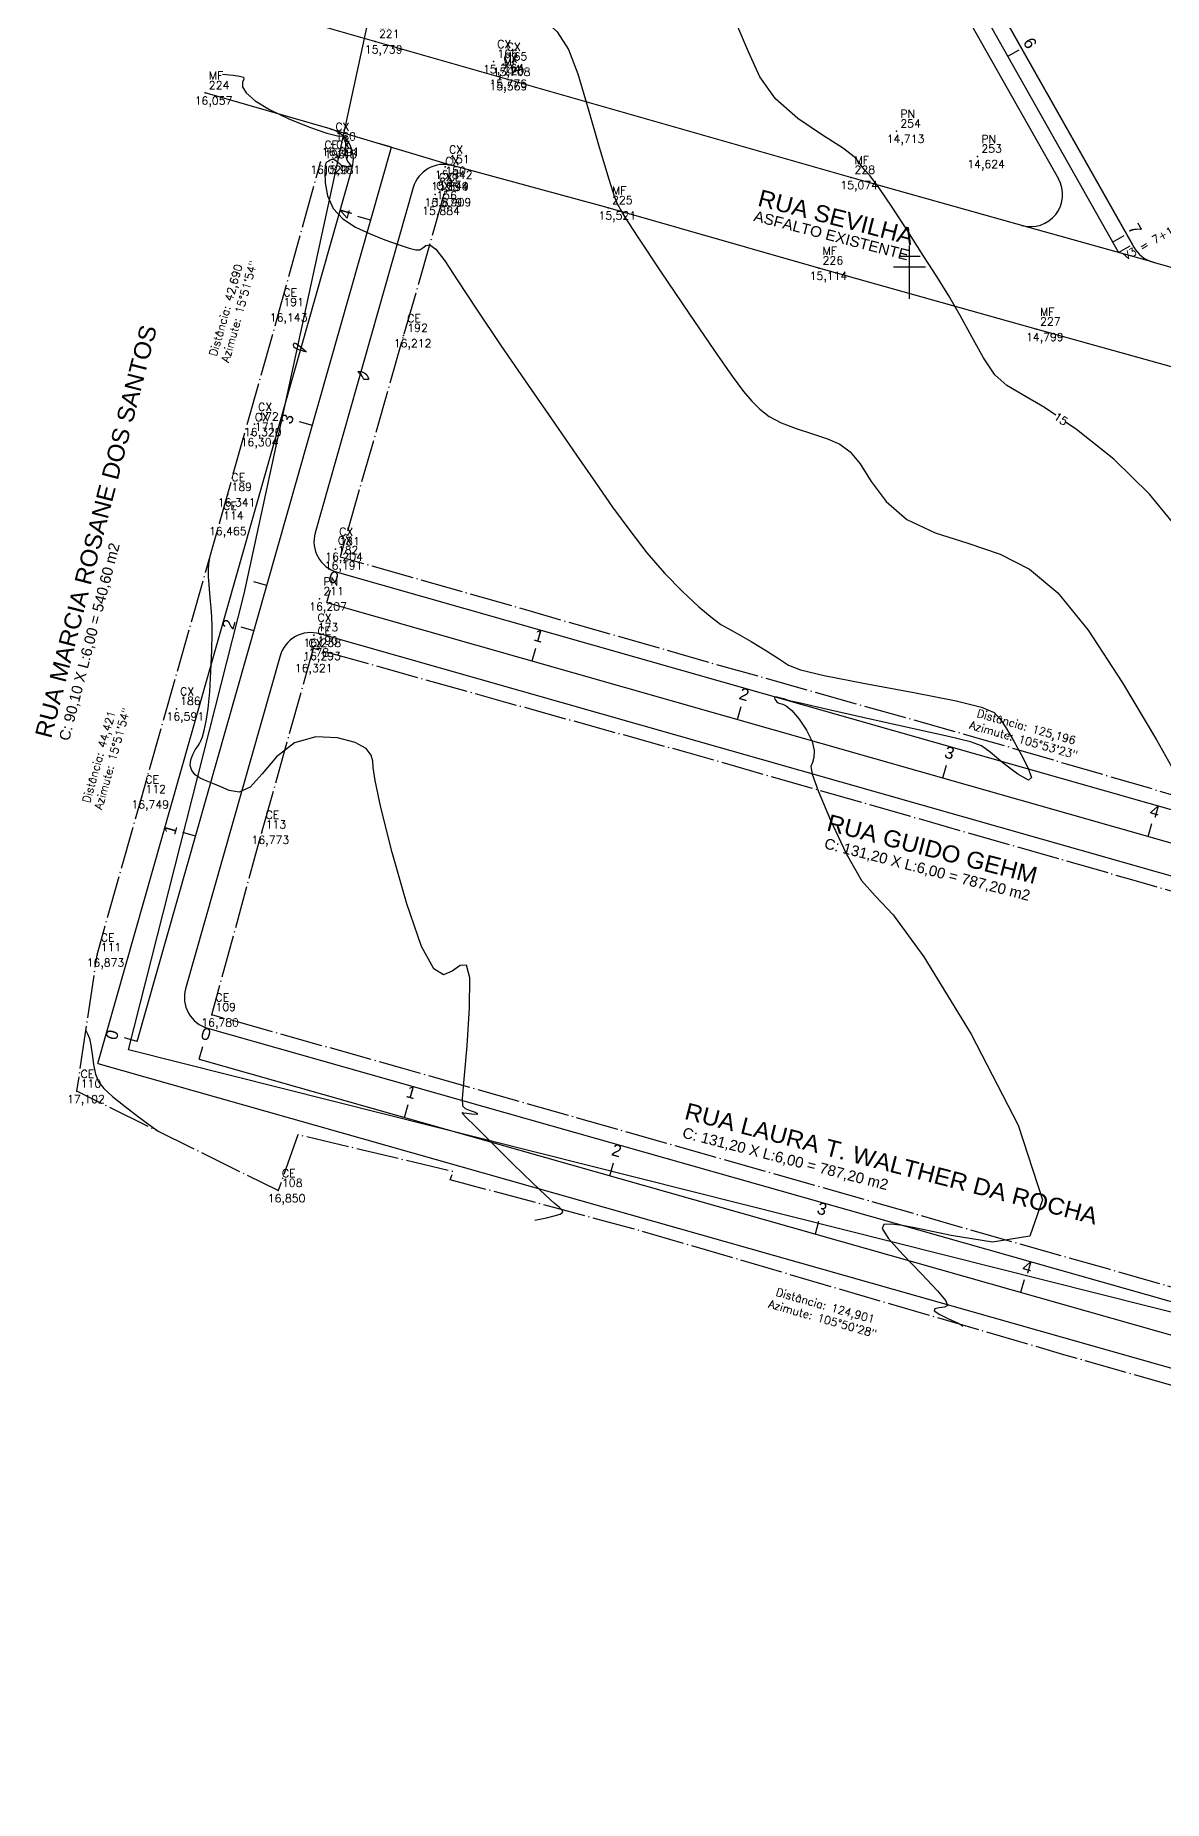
# Model space of a CAD drawing. Header units: inches. Extents: x -156 to 726, y -78 to 271.
# Drawn here: x -155.9 to -50.2, y -76.7 to 88.7 of the extents above; entities that cross this region are included whole.
import ezdxf

# ---------------------------------------------------------------- set-up
doc = ezdxf.new("R2010")
doc.units = ezdxf.units.IN
doc.header["$MEASUREMENT"] = 0
doc.linetypes.add('CERCA', pattern=[4.7, 4, -0.35, 0, -0.35])
doc.linetypes.add('CONTINUO', pattern=[0])
for name, color, linetype in [('_CE', 7, 'CONTINUO'), ('_CX', 7, 'CONTINUO'), ('_MF', 7, 'CONTINUO'), ('_PN', 7, 'CONTINUO'), ('_PO', 7, 'CONTINUO'), ('CE', 7, 'CONTINUO'), ('CERCAS', 7, 'CERCA'), ('MEIO-FIO', 1, 'CONTINUO'), ('TG', 7, 'CONTINUO')]:
    doc.layers.add(name, color=color, linetype=linetype)
doc.styles.add('LETRA-GROSSA', font='swisscl.ttf', dxfattribs={"width": 1.4})
doc.styles.add('SIMPLEX', font='simplex', dxfattribs={"height": 0.2})
doc.styles.add('tGArial1', font='ARIAL.TTF', dxfattribs={"height": 0.004})

# ---------------------------------------------------------------- blocks, each defined once
blk = doc.blocks.new('SIMB_PONTO')
at = {"color": 0}
blk.add_point((0, 0), dxfattribs=at)
for tag in ['desc:', 'cota:', 'pto:']:
    blk.add_attdef(tag, (0, 0), '', height=1)
blk = doc.blocks.new('SIMB_POSTE')
at = {"color": 0, "linetype": 'Continuous', "flags": 128}
for points in [[(0, 0), (0, 2.5)], [(-0.5, 2), (0.5, 2)], [(-0.75, 1.5), (0.75, 1.5)]]:
    blk.add_lwpolyline(points, dxfattribs=at)
for tag in ['desc:', 'cota:', 'pto:']:
    blk.add_attdef(tag, (0, 0), '', height=1)
blk = doc.blocks.new('685193B752BF48F113D140')
at = {"layer": 'CE', "color": 1, "linetype": 'CONTINUO', "flags": 128}
blk.add_lwpolyline([(-128.56, 35.57), (-8.15, 1.29)], dxfattribs=at)
blk = doc.blocks.new('98FD2847704F0713D140')
at = {"layer": 'CE', "color": 1, "linetype": 'CONTINUO', "flags": 128}
blk.add_lwpolyline([(-128.56, 35.57), (-8.15, 1.29)], dxfattribs=at)
blk = doc.blocks.new('E2215891207C4D2D13D140')
at = {"layer": 'CE', "color": 1, "linetype": 'CONTINUO', "flags": 128}
blk.add_lwpolyline([(-140.52, -7.21), (-20.36, -41.3)], dxfattribs=at)
blk = doc.blocks.new('F1C5919811C54C8613D140')
at = {"layer": 'CE', "color": 1, "linetype": 'CONTINUO', "flags": 128}
blk.add_lwpolyline([(-140.52, -7.21), (-20.36, -41.3)], dxfattribs=at)
blk = doc.blocks.new('238AE53C40334AB013D140')
at = {"layer": 'CE', "color": 1, "linetype": 'CONTINUO', "flags": 128}
for points in [[(-134.18, 37.17), (-122.51, 78.23)], [(-146.33, -5.56), (-134.18, 37.17)]]:
    blk.add_lwpolyline(points, dxfattribs=at)
blk = doc.blocks.new('1878334552E14D1613D140')
at = {"layer": 'CE', "color": 1, "linetype": 'CONTINUO', "flags": 128}
for points in [[(-134.18, 37.17), (-122.51, 78.23)], [(-146.33, -5.56), (-134.18, 37.17)]]:
    blk.add_lwpolyline(points, dxfattribs=at)
blk = doc.blocks.new('7F19239A615646DF13D0AC')
at = {"layer": 'CERCAS', "color": 7, "style": 'SIMPLEX'}
for s, p in [('Distância: 125,196', (1.84, 1.04)), ('Azimute: 105%%d53\'23"', (1.13, -0.06))]:
    blk.add_text(s, height=0.75, rotation=344.1102, dxfattribs=at).set_placement(p)
blk = doc.blocks.new('EFB49FA09F5F4ED913D0AC')
at = {"layer": 'CERCAS', "color": 7, "style": 'SIMPLEX'}
for s, p in [('Distância: 124,901', (1.84, 1.04)), ('Azimute: 105%%d50\'28"', (1.13, -0.06))]:
    blk.add_text(s, height=0.75, rotation=344.1588, dxfattribs=at).set_placement(p)
blk = doc.blocks.new('F1F60894E79046DA13D0AC')
at = {"layer": 'CERCAS', "color": 7, "style": 'SIMPLEX'}
for s, p in [('Distância: 44,421', (-1.06, 1.77)), ('Azimute: 15%%d51\'54"', (0.07, 1.15))]:
    blk.add_text(s, height=0.75, rotation=74.1349, dxfattribs=at).set_placement(p)
blk = doc.blocks.new('EEC17740BD96455C13D0AC')
at = {"layer": 'CERCAS', "color": 7, "style": 'SIMPLEX'}
for s, p in [('Distância: 42,690', (-1.07, 1.72)), ('Azimute: 15%%d51\'54"', (0.07, 1.15))]:
    blk.add_text(s, height=0.75, rotation=74.1349, dxfattribs=at).set_placement(p)

msp = doc.modelspace()

# ---------------------------------------------------------------- linework, layer by layer
at = {"layer": 'CE', "color": 4, "linetype": 'CONTINUO'}
msp.add_line((-101.25, 154.43), (-53.1, 69.11), dxfattribs=at)
msp.add_line((-101.25, 154.43), (-53.1, 69.11), dxfattribs=at)
at = {"layer": 'CE', "color": 3, "linetype": 'CONTINUO'}
for p, q in [((-54.95, 69.35), (-53.86, 69.97)), ((-54.4, 68.37), (-53.31, 68.99))]:
    msp.add_line(p, q, dxfattribs=at)
at = {"layer": 'CE', "color": 1, "linetype": 'CONTINUO', "flags": 128}
msp.add_lwpolyline([(-102.56, 153.69), (-54.4, 68.37)], dxfattribs=at)
msp.add_lwpolyline([(-102.56, 153.69), (-54.4, 68.37)], dxfattribs=at)
at = {"layer": 'CE', "color": 3, "linetype": 'CONTINUO', "flags": 128}
for points in [[(-64.78, 86.77), (-63.7, 87.38)], [(-122.51, 78.23), (-123.72, 78.58)], [(-124.46, 71.39), (-125.66, 71.74)], [(-129.92, 52.16), (-131.13, 52.5)], [(-134.18, 37.17), (-135.39, 37.51)], [(-128.56, 35.57), (-128.22, 36.77)], [(-135.39, 32.92), (-136.59, 33.26)], [(-109.32, 30.1), (-108.98, 31.3)], [(-90.09, 24.62), (-89.75, 25.82)], [(-70.85, 19.14), (-70.51, 20.35)], [(-140.86, 13.68), (-142.06, 14.02)], [(-51.62, 13.67), (-51.27, 14.87)], [(-146.33, -5.56), (-147.53, -5.22)], [(-140.52, -7.21), (-140.18, -6.01)], [(-121.28, -12.67), (-120.94, -11.47)], [(-102.04, -18.13), (-101.7, -16.93)], [(-82.8, -23.59), (-82.46, -22.39)], [(-63.56, -29.05), (-63.22, -27.84)]]:
    msp.add_lwpolyline(points, dxfattribs=at)
at = {"layer": 'CE', "color": 4, "linetype": 'CONTINUO', "flags": 128}
for points in [[(-132.94, 30.58), (-141.8, -0.61, 0.414336), (-139.73, -4.31), (-19.53, -38.42, 0.415121), (-15.82, -36.35), (-7.1, -5.23, 0.413058), (-9.16, -1.54), (-129.23, 32.64)], [(-150.03, -7.63), (-21.13, -44.2, -0.413307), (-19.06, -47.9), (-26.25, -73.54)]]:
    msp.add_lwpolyline(points, format="xyb", dxfattribs=at)
at = {"layer": 'CERCAS', "color": 4, "linetype": 'CONTINUO'}
for p, q in [((-101.25, 154.43), (-52.96, 68.88)), ((-103.86, 152.94), (-60.02, 75.27)), ((-79.48, 75.41), (-137.61, 92.01)), ((-128.25, 79.97), (-116.8, 76.53)), ((-63.44, 70.91), (-79.48, 75.41)), ((-51.16, 67.47), (-63.44, 70.91)), ((-54.36, 68.36), (-54.4, 68.37))]:
    msp.add_line(p, q, dxfattribs=at)
at = {"layer": 'CERCAS', "color": 4, "linetype": 'CONTINUO', "flags": 128}
for points in [[(-51.16, 67.47), (-15.78, 57.54, 0.676523), (-12.39, 61.96), (-89.89, 192.77, 0.660674), (-91.71, 192.53), (-101.8, 156.26)], [(-137.07, 37.99), (-126.19, 76.27, 0.413607), (-128.25, 79.97), (-139.97, 83.33)], [(-102.2, 72.56), (-116.8, 76.53, 0.410869), (-120.47, 74.45), (-129.66, 42.12, 0.414087), (-127.59, 38.42), (-7.57, 4.25, 0.41537), (-3.86, 6.32), (3.64, 33.07, 0.204843), (3.34, 35.41), (-1.18, 43.04, 0.191552), (-2.94, 44.39), (-43.37, 55.97), (-62.1, 61.18), (-82.47, 66.91), (-102.2, 72.56)]]:
    msp.add_lwpolyline(points, format="xyb", dxfattribs=at)
at = {"layer": 'CERCAS', "color": 5, "linetype": 'CERCA', "flags": 128}
for points in [[(-10.04, -48.69), (-18.61, -76.69), (-28.3, -71.92), (-21.41, -45.58), (-34.39, -42.08), (-59.51, -34.9), (-100.33, -22.97), (-117.01, -18.51), (-116.7, -17.76), (-131.27, -14.29), (-133.12, -19.52), (-151.98, -10.22), (-150.09, 2.56), (-145.91, 17.38), (-138.63, 43), (-132.99, 63.01), (-129.15, 76.85)], [(-117.6, 73.81), (-121.38, 60.59), (-127.32, 39.85), (-109.95, 34.91), (-92.69, 29.96), (-67.23, 22.79), (-34.19, 13.15), (-18.74, 8.78), (-7.06, 5.54), (-4.48, 14.41), (1.54, 36.22)]]:
    msp.add_lwpolyline(points, dxfattribs=at)
at = {"layer": 'CERCAS', "color": 4, "linetype": 'CONTINUO', "flags": 128}
msp.add_lwpolyline([(-150.03, -7.63), (-137.07, 37.99)], dxfattribs=at)
at = {"layer": 'CERCAS', "color": 5, "linetype": 'CERCA', "flags": 128}
msp.add_lwpolyline([(-134.65, 14.06), (-129.8, 31.29), (-111.61, 26.19), (-94.97, 21.58), (-53.19, 9.63), (-18.45, -0.27), (-9.24, -2.95), (-11.94, -12.09), (-19.31, -37.03), (-31.4, -33.71), (-55.19, -26.93), (-121.55, -8.04), (-139.35, -3.05)], close=True, dxfattribs=at)
at = {"layer": 'CERCAS', "color": 4, "linetype": 'CONTINUO'}
for centre, start, end in [((-62.63, 73.8), 254.3253, 29.4421), ((-50.35, 70.35), 209.4421, 254.3253), ((-130.05, 29.76), 74.1102, 164.1349)]:
    msp.add_arc(centre, 3, start, end, dxfattribs=at)
at = {"layer": 'MEIO-FIO', "color": 2, "linetype": 'CONTINUO', "flags": 128}
for points in [[(-60.26, 53.12), (-61.32, 53.85), (-63.43, 55.08), (-64.87, 55.92), (-65.97, 56.92), (-67.06, 58.49), (-68.15, 60.46), (-69.23, 62.48), (-70.3, 64.33), (-71.42, 66.12), (-72.69, 68.09), (-74.14, 70.37), (-75.6, 72.63), (-76.84, 74.46), (-77.67, 75.55), (-78.17, 76.1), (-78.45, 76.42), (-78.67, 76.78), (-79.15, 77.33), (-80.24, 78.17), (-82.14, 79.38), (-84.43, 80.93), (-86.52, 82.77), (-88, 84.85), (-89.07, 87.17), (-90.14, 89.75), (-91.52, 92.57), (-93.31, 95.47), (-95.57, 98.27), (-98.25, 100.82), (-101.05, 103.13), (-103.58, 105.27), (-105.54, 107.3), (-107.08, 109.25), (-108.41, 111.18), (-109.74, 113.11), (-111.18, 115.02), (-112.79, 116.88), (-114.59, 118.64), (-116.33, 120.16), (-117.68, 121.27), (-118.43, 121.87), (-118.7, 122.09), (-118.74, 122.12)], [(-13.26, 20.55), (-14.44, 21.32), (-17.82, 23.49), (-20.84, 24.81), (-23.15, 24.76), (-24.88, 24.21), (-26.3, 24.38), (-27.62, 26.1), (-28.98, 28.61), (-30.51, 30.77), (-32.3, 31.76), (-34.33, 31.96), (-36.58, 32.06), (-38.98, 32.65), (-41.44, 33.93), (-43.85, 36), (-46.18, 38.86), (-48.63, 42.23), (-51.48, 45.72), (-54.85, 49), (-58.32, 51.78), (-59.38, 52.51)]]:
    msp.add_lwpolyline(points, dxfattribs=at)
at = {"layer": 'MEIO-FIO', "color": 54, "linetype": 'CONTINUO', "flags": 128}
for points in [[(-124.12, 100.39), (-123.43, 100.33), (-122.88, 100.23), (-122.2, 100.01), (-121.44, 99.67), (-120.71, 99.26), (-120.1, 98.88), (-119.63, 98.55), (-118.88, 98.01), (-117.32, 96.91), (-114.68, 95.06), (-111.55, 92.83), (-108.78, 90.72), (-106.99, 89.05), (-105.91, 87.4), (-105.06, 85.12), (-104.07, 81.85), (-103.04, 78.25), (-102.16, 75.26), (-101.61, 73.55), (-101.33, 72.86), (-101.2, 72.67), (-101.09, 72.45), (-100.64, 71.68), (-99.44, 69.81), (-97.28, 66.56), (-94.66, 62.68), (-92.25, 59.17), (-90.6, 56.79), (-89.54, 55.36), (-88.76, 54.45), (-88.01, 53.69), (-87.12, 53.02), (-86, 52.42), (-84.6, 51.88), (-83.08, 51.39), (-81.66, 50.93), (-80.51, 50.42), (-79.54, 49.71), (-78.61, 48.57), (-77.56, 46.92), (-76.18, 45.05), (-74.22, 43.35), (-71.56, 42.11), (-68.51, 41.13), (-65.47, 40.11), (-62.73, 38.7), (-60.09, 36.48), (-57.24, 32.99), (-54.01, 28.06), (-50.84, 22.7), (-48.3, 18.2), (-46.81, 15.5), (-46.14, 14.22), (-45.89, 13.6), (-45.7, 13.06), (-45.37, 12.62), (-44.73, 12.45), (-43.66, 12.68), (-42.18, 13.2), (-40.36, 13.88), (-38.3, 14.54), (-36.28, 14.99), (-34.61, 15.02), (-33.53, 14.49), (-33.02, 13.59), (-32.97, 12.61), (-33.32, 11.78), (-34.23, 11.2), (-35.93, 10.92), (-38.46, 10.96), (-41.26, 11.2), (-43.59, 11.45), (-44.91, 11.56), (-45.45, 11.5), (-45.65, 11.26), (-45.86, 10.85), (-46.08, 10.37), (-46.26, 9.92), (-46.32, 9.52), (-46.05, 8.85), (-45.22, 7.48), (-43.7, 5.11), (-41.8, 1.92), (-39.91, -1.81), (-38.35, -5.79), (-37.11, -9.69), (-36.12, -13.18), (-35.27, -16.05), (-34.49, -18.52), (-33.69, -20.88), (-32.84, -23.36), (-31.97, -25.66), (-31.17, -27.4), (-30.5, -28.32), (-29.98, -28.71), (-29.6, -29), (-29.37, -29.54), (-29.26, -30.24), (-29.25, -30.94), (-29.3, -31.51), (-29.41, -31.97), (-29.55, -32.38), (-29.7, -32.78), (-29.81, -33.17), (-29.84, -33.49), (-29.76, -33.72), (-29.61, -33.89), (-29.47, -34.01), (-29.38, -34.11), (-29.36, -34.19), (-29.4, -34.25), (-29.53, -34.3), (-29.82, -34.44), (-30.4, -34.75), (-31.29, -35.3), (-32.25, -35.84), (-32.96, -36.09), (-33.21, -35.86), (-33.18, -35.36), (-33.17, -34.86), (-33.38, -34.63), (-33.73, -34.69), (-34.04, -35.02), (-34.2, -35.59), (-34.29, -36.25), (-34.43, -36.85), (-34.76, -37.26), (-35.37, -37.52), (-36.35, -37.72), (-37.7, -37.93), (-39.07, -38.15), (-39.99, -38.41), (-40.14, -38.71), (-39.62, -39.09), (-38.63, -39.61), (-37.4, -40.25), (-36.16, -40.82), (-35.15, -41.05), (-34.57, -40.8), (-34.29, -40.37), (-34.17, -40.17), (-34.06, -40.49), (-33.95, -41.18), (-33.86, -41.94), (-33.8, -42.57), (-33.77, -43.02), (-33.76, -43.34), (-33.7, -43.7), (-33.4, -44.87), (-32.62, -47.76), (-31.23, -52.88), (-29.51, -58.98), (-27.85, -64.37), (-26.52, -67.79), (-25.43, -69.57), (-24.4, -70.42), (-23.26, -70.98), (-22.08, -71.43), (-20.95, -71.86), (-19.97, -72.32), (-19.15, -72.71), (-18.5, -72.9), (-18, -72.75), (-17.54, -72.04), (-16.95, -70.56), (-16.15, -68.24), (-15.29, -65.63), (-14.58, -63.45), (-14.19, -62.24), (-14.05, -61.79), (-14.03, -61.73)], [(-138.35, 85.08), (-137.35, 85), (-136.75, 84.91), (-136.36, 84.79), (-136.33, 84.61), (-136.47, 84.33), (-136.48, 83.91), (-136.12, 83.33), (-135.29, 82.6), (-133.95, 81.77), (-132.13, 80.91), (-130.19, 80.13), (-128.55, 79.57), (-127.56, 79.31), (-127.08, 79.27), (-126.9, 79.32), (-126.81, 79.35), (-126.78, 79.33), (-126.77, 79.25), (-126.78, 79.11), (-126.79, 78.88), (-126.81, 78.53), (-126.82, 78.07), (-126.81, 77.57), (-126.73, 77.13), (-126.58, 76.83), (-126.4, 76.65), (-126.26, 76.54), (-126.23, 76.46), (-126.29, 76.41), (-126.41, 76.39), (-126.58, 76.4), (-126.76, 76.43), (-126.92, 76.46), (-127.04, 76.49), (-127.12, 76.51), (-127.18, 76.54), (-127.24, 76.58), (-127.31, 76.64), (-127.41, 76.72), (-127.54, 76.83), (-127.69, 76.94), (-127.83, 77.03), (-127.93, 77.08), (-128.01, 77.1), (-128.11, 77.08), (-128.24, 77.02), (-128.39, 76.94), (-128.53, 76.86), (-128.65, 76.75), (-128.73, 76.48), (-128.76, 75.9), (-128.71, 74.9), (-128.49, 73.68), (-127.96, 72.49), (-127.06, 71.52), (-125.87, 70.76), (-124.52, 70.13), (-123.13, 69.57), (-121.87, 69.11), (-120.86, 68.78), (-120.22, 68.63), (-119.84, 68.64), (-119.58, 68.8), (-119.3, 69.03), (-118.91, 69.1), (-118.34, 68.7), (-117.51, 67.59), (-116.28, 65.72), (-114.55, 63.05), (-112.26, 59.65), (-109.71, 55.94), (-107.25, 52.39), (-105.18, 49.37), (-103.41, 46.81), (-101.79, 44.51), (-100.19, 42.32), (-98.58, 40.24), (-96.92, 38.32), (-95.25, 36.6), (-93.71, 35.17), (-92.48, 34.14), (-91.66, 33.53), (-90.98, 33.13), (-90.11, 32.66), (-88.82, 31.93), (-87.38, 31.06), (-86.15, 30.27), (-85.3, 29.72), (-84.2, 29.27), (-81.97, 28.74), (-78.12, 27.99), (-73.57, 27.14), (-69.62, 26.37), (-67.22, 25.78), (-66.05, 25.26), (-65.44, 24.62), (-64.85, 23.71), (-64.2, 22.59), (-63.52, 21.34), (-62.89, 20.11), (-62.56, 19.19), (-62.82, 18.92), (-63.83, 19.49), (-65.2, 20.54), (-66.43, 21.56), (-67.23, 22.16), (-68.25, 22.54), (-70.34, 23.03), (-74.01, 23.85), (-78.34, 24.81), (-82.06, 25.65), (-84.2, 26.14), (-85.11, 26.35), (-85.42, 26.44), (-85.66, 26.51), (-85.92, 26.59), (-86.17, 26.65), (-86.37, 26.7), (-86.52, 26.72), (-86.6, 26.7), (-86.62, 26.62), (-86.59, 26.52), (-86.51, 26.4), (-86.41, 26.27), (-86.28, 26.17), (-86.1, 26.11), (-85.86, 26.06), (-85.52, 25.91), (-85.01, 25.47), (-84.33, 24.65), (-83.64, 23.61), (-83.11, 22.57), (-82.9, 21.71), (-82.94, 21.05), (-83.08, 20.59), (-83.21, 20.21), (-83.1, 19.5), (-82.54, 17.92), (-81.39, 15.19), (-79.91, 12.07), (-78.47, 9.53), (-77.2, 8.08), (-75.52, 6.32), (-72.63, 2.37), (-68.19, -4.88), (-63.8, -13.4), (-61.51, -20.4), (-62.71, -23.78), (-66.2, -24.37), (-70.09, -23.73), (-72.9, -23.14), (-74.64, -22.81), (-75.7, -22.67), (-76.38, -22.7), (-76.55, -23.06), (-75.99, -23.97), (-74.61, -25.52), (-72.86, -27.33), (-71.36, -28.91), (-70.56, -29.86), (-70.41, -30.29), (-70.69, -30.44), (-71.19, -30.51), (-71.61, -30.61), (-71.66, -30.8), (-71.14, -31.14), (-70.32, -31.55), (-69.55, -31.89), (-69.13, -32.1), (-69, -32.18), (-68.99, -32.21), (-69.01, -32.22), (-69.01, -32.22), (-69.01, -32.22)], [(-109.08, -22.3), (-107.97, -22.07), (-107.26, -21.9), (-106.69, -21.72), (-106.46, -21.55), (-106.53, -21.35), (-106.81, -21.09), (-107.28, -20.69), (-108.06, -19.99), (-109.31, -18.8), (-111.11, -17.05), (-113.05, -15.12), (-114.65, -13.53), (-115.53, -12.63), (-115.84, -12.29), (-115.87, -12.23), (-115.84, -12.22), (-115.73, -12.23), (-115.46, -12.26), (-115.02, -12.32), (-114.59, -12.37), (-114.41, -12.34), (-114.63, -12.22), (-115.1, -12.04), (-115.56, -11.85), (-115.81, -11.62), (-115.85, -10.89), (-115.7, -9.09), (-115.43, -5.97), (-115.19, -2.41), (-115.16, 0.41), (-115.48, 1.61), (-116.08, 1.58), (-116.82, 1.04), (-117.63, 0.7), (-118.55, 1.24), (-119.69, 3.34), (-121.07, 7.34), (-122.45, 12.16), (-123.51, 16.37), (-124.05, 18.9), (-124.21, 20.11), (-124.25, 20.71), (-124.4, 21.28), (-124.88, 21.89), (-125.9, 22.47), (-127.57, 22.91), (-129.6, 22.99), (-131.6, 22.44), (-133.27, 21.13), (-134.62, 19.54), (-135.76, 18.29), (-136.78, 17.82), (-137.7, 17.95), (-138.51, 18.32), (-139.24, 18.62), (-139.87, 18.87), (-140.42, 19.12), (-140.89, 19.44), (-141.22, 19.83), (-141.37, 20.3), (-141.31, 20.83), (-141.12, 21.35), (-140.89, 21.78), (-140.72, 22.04), (-140.59, 22.21), (-140.48, 22.37), (-140.36, 22.61), (-140.22, 23), (-140.06, 23.59), (-139.88, 24.45), (-139.69, 25.64), (-139.54, 27.22), (-139.42, 29.14), (-139.35, 31.1), (-139.32, 32.68), (-139.32, 33.59), (-139.33, 34.03), (-139.35, 34.29), (-139.37, 34.62), (-139.4, 35.09), (-139.45, 35.7), (-139.52, 36.43), (-139.6, 37.23), (-139.65, 38), (-139.65, 38.67), (-139.61, 39.19), (-139.57, 39.56), (-139.54, 39.75), (-139.53, 39.82), (-139.53, 39.83)], [(-151.14, -4.53), (-150.95, -4.9), (-150.81, -5.28), (-150.68, -5.89), (-150.56, -6.74), (-150.43, -7.7), (-150.25, -8.6), (-149.96, -9.32), (-149.45, -9.97), (-148.64, -10.71), (-147.47, -11.64), (-146.2, -12.61), (-145.16, -13.38), (-144.58, -13.81), (-144.37, -13.97), (-144.34, -13.99)]]:
    msp.add_lwpolyline(points, dxfattribs=at)
for points in [[(-130.51, 59.08), (-130.91, 59.42), (-131.18, 59.64), (-131.43, 59.81), (-131.58, 59.88), (-131.67, 59.86), (-131.7, 59.79), (-131.72, 59.69), (-131.68, 59.57), (-131.54, 59.45), (-131.28, 59.33), (-130.97, 59.22), (-130.71, 59.14), (-130.57, 59.1), (-130.51, 59.08)], [(-124.75, 56.49), (-124.88, 56.48), (-124.97, 56.47), (-125.05, 56.48), (-125.1, 56.49), (-125.12, 56.53), (-125.15, 56.59), (-125.19, 56.67), (-125.25, 56.78), (-125.35, 56.9), (-125.49, 57.03), (-125.61, 57.14), (-125.62, 57.22), (-125.47, 57.24), (-125.24, 57.19), (-125, 57.08), (-124.82, 56.91), (-124.72, 56.71), (-124.67, 56.56), (-124.67, 56.48), (-124.7, 56.46), (-124.73, 56.47), (-124.75, 56.48), (-124.75, 56.49)]]:
    msp.add_lwpolyline(points, close=True, dxfattribs=at)
at = {"layer": 'TG', "color": 7, "linetype": 'CONTINUO', "flags": 128}
msp.add_lwpolyline([(0, 0), (-18.07, -38.83), (-147.16, -6.35), (-136.32, 36.38), (-121.95, 102.73)], dxfattribs=at)

# ---------------------------------------------------------------- block references
at = {"layer": '_CE', "color": 3}
ref = msp.add_blockref('SIMB_PONTO', (-129.15, 76.85), dxfattribs=at)
ref.add_attrib('PONTO', '193', (-128.8, 77.2, 16.02), dxfattribs={"layer": '0', "color": 1, "height": 0.75, "style": 'SIMPLEX'})
ref.add_attrib('DESC', 'CE', (-128.8, 78.1, 16.02), dxfattribs={"layer": '0', "color": 4, "height": 0.75, "style": 'SIMPLEX'})
ref.add_attrib('COTA', '16,020', (-130.12, 75.75, 16.02), dxfattribs={"layer": '0', "color": 2, "height": 0.75, "style": 'SIMPLEX'})
ref = msp.add_blockref('SIMB_PONTO', (-117.6, 73.81), dxfattribs=at)
ref.add_attrib('PONTO', '194', (-117.25, 74.16, 15.91), dxfattribs={"layer": '0', "color": 1, "height": 0.75, "style": 'SIMPLEX'})
ref.add_attrib('DESC', 'CE', (-117.25, 75.06, 15.91), dxfattribs={"layer": '0', "color": 4, "height": 0.75, "style": 'SIMPLEX'})
ref.add_attrib('COTA', '15,909', (-118.57, 72.71, 15.91), dxfattribs={"layer": '0', "color": 2, "height": 0.75, "style": 'SIMPLEX'})
ref = msp.add_blockref('SIMB_PONTO', (-132.99, 63.01), dxfattribs=at)
ref.add_attrib('PONTO', '191', (-132.64, 63.36, 16.14), dxfattribs={"layer": '0', "color": 1, "height": 0.75, "style": 'SIMPLEX'})
ref.add_attrib('DESC', 'CE', (-132.64, 64.26, 16.14), dxfattribs={"layer": '0', "color": 4, "height": 0.75, "style": 'SIMPLEX'})
ref.add_attrib('COTA', '16,143', (-133.91, 61.91, 16.14), dxfattribs={"layer": '0', "color": 2, "height": 0.75, "style": 'SIMPLEX'})
ref = msp.add_blockref('SIMB_PONTO', (-121.38, 60.59), dxfattribs=at)
ref.add_attrib('PONTO', '192', (-121.03, 60.94, 16.21), dxfattribs={"layer": '0', "color": 1, "height": 0.75, "style": 'SIMPLEX'})
ref.add_attrib('DESC', 'CE', (-121.03, 61.84, 16.21), dxfattribs={"layer": '0', "color": 4, "height": 0.75, "style": 'SIMPLEX'})
ref.add_attrib('COTA', '16,212', (-122.3, 59.49, 16.21), dxfattribs={"layer": '0', "color": 2, "height": 0.75, "style": 'SIMPLEX'})
ref = msp.add_blockref('SIMB_PONTO', (-137.85, 45.69), dxfattribs=at)
ref.add_attrib('PONTO', '189', (-137.5, 46.04, 16.34), dxfattribs={"layer": '0', "color": 1, "height": 0.75, "style": 'SIMPLEX'})
ref.add_attrib('DESC', 'CE', (-137.5, 46.94, 16.34), dxfattribs={"layer": '0', "color": 4, "height": 0.75, "style": 'SIMPLEX'})
ref.add_attrib('COTA', '16,341', (-138.78, 44.59, 16.34), dxfattribs={"layer": '0', "color": 2, "height": 0.75, "style": 'SIMPLEX'})
ref = msp.add_blockref('SIMB_PONTO', (-138.63, 43), dxfattribs=at)
ref.add_attrib('PONTO', '114', (-138.28, 43.35, 16.46), dxfattribs={"layer": '0', "color": 1, "height": 0.75, "style": 'SIMPLEX'})
ref.add_attrib('DESC', 'CE', (-138.28, 44.25, 16.46), dxfattribs={"layer": '0', "color": 4, "height": 0.75, "style": 'SIMPLEX'})
ref.add_attrib('COTA', '16,465', (-139.61, 41.9, 16.46), dxfattribs={"layer": '0', "color": 2, "height": 0.75, "style": 'SIMPLEX'})
ref = msp.add_blockref('SIMB_PONTO', (-129.8, 31.29), dxfattribs=at)
ref.add_attrib('PONTO', '190', (-129.45, 31.64, 16.29), dxfattribs={"layer": '0', "color": 1, "height": 0.75, "style": 'SIMPLEX'})
ref.add_attrib('DESC', 'CE', (-129.45, 32.54, 16.29), dxfattribs={"layer": '0', "color": 4, "height": 0.75, "style": 'SIMPLEX'})
ref.add_attrib('COTA', '16,293', (-130.78, 30.19, 16.29), dxfattribs={"layer": '0', "color": 2, "height": 0.75, "style": 'SIMPLEX'})
ref = msp.add_blockref('SIMB_PONTO', (-145.91, 17.38), dxfattribs=at)
ref.add_attrib('PONTO', '112', (-145.56, 17.73, 16.75), dxfattribs={"layer": '0', "color": 1, "height": 0.75, "style": 'SIMPLEX'})
ref.add_attrib('DESC', 'CE', (-145.56, 18.63, 16.75), dxfattribs={"layer": '0', "color": 4, "height": 0.75, "style": 'SIMPLEX'})
ref.add_attrib('COTA', '16,749', (-146.88, 16.28, 16.75), dxfattribs={"layer": '0', "color": 2, "height": 0.75, "style": 'SIMPLEX'})
ref = msp.add_blockref('SIMB_PONTO', (-134.65, 14.06), dxfattribs=at)
ref.add_attrib('PONTO', '113', (-134.3, 14.41, 16.77), dxfattribs={"layer": '0', "color": 1, "height": 0.75, "style": 'SIMPLEX'})
ref.add_attrib('DESC', 'CE', (-134.3, 15.31, 16.77), dxfattribs={"layer": '0', "color": 4, "height": 0.75, "style": 'SIMPLEX'})
ref.add_attrib('COTA', '16,773', (-135.62, 12.96, 16.77), dxfattribs={"layer": '0', "color": 2, "height": 0.75, "style": 'SIMPLEX'})
ref = msp.add_blockref('SIMB_PONTO', (-150.09, 2.56), dxfattribs=at)
ref.add_attrib('PONTO', '111', (-149.74, 2.91, 16.87), dxfattribs={"layer": '0', "color": 1, "height": 0.75, "style": 'SIMPLEX'})
ref.add_attrib('DESC', 'CE', (-149.74, 3.81, 16.87), dxfattribs={"layer": '0', "color": 4, "height": 0.75, "style": 'SIMPLEX'})
ref.add_attrib('COTA', '16,873', (-151.07, 1.46, 16.87), dxfattribs={"layer": '0', "color": 2, "height": 0.75, "style": 'SIMPLEX'})
ref = msp.add_blockref('SIMB_PONTO', (-139.35, -3.05), dxfattribs=at)
ref.add_attrib('PONTO', '109', (-139, -2.7, 16.78), dxfattribs={"layer": '0', "color": 1, "height": 0.75, "style": 'SIMPLEX'})
ref.add_attrib('DESC', 'CE', (-139, -1.8, 16.78), dxfattribs={"layer": '0', "color": 4, "height": 0.75, "style": 'SIMPLEX'})
ref.add_attrib('COTA', '16,780', (-140.33, -4.15, 16.78), dxfattribs={"layer": '0', "color": 2, "height": 0.75, "style": 'SIMPLEX'})
ref = msp.add_blockref('SIMB_PONTO', (-151.98, -10.22), dxfattribs=at)
ref.add_attrib('PONTO', '110', (-151.63, -9.87, 17.1), dxfattribs={"layer": '0', "color": 1, "height": 0.75, "style": 'SIMPLEX'})
ref.add_attrib('DESC', 'CE', (-151.63, -8.97, 17.1), dxfattribs={"layer": '0', "color": 4, "height": 0.75, "style": 'SIMPLEX'})
ref.add_attrib('COTA', '17,102', (-152.9, -11.32, 17.1), dxfattribs={"layer": '0', "color": 2, "height": 0.75, "style": 'SIMPLEX'})
ref = msp.add_blockref('SIMB_PONTO', (-133.12, -19.52), dxfattribs=at)
ref.add_attrib('PONTO', '108', (-132.77, -19.17, 16.85), dxfattribs={"layer": '0', "color": 1, "height": 0.75, "style": 'SIMPLEX'})
ref.add_attrib('DESC', 'CE', (-132.77, -18.27, 16.85), dxfattribs={"layer": '0', "color": 4, "height": 0.75, "style": 'SIMPLEX'})
ref.add_attrib('COTA', '16,850', (-134.1, -20.62, 16.85), dxfattribs={"layer": '0', "color": 2, "height": 0.75, "style": 'SIMPLEX'})
at = {"layer": '_CX', "color": 3}
ref = msp.add_blockref('SIMB_PONTO', (-112.95, 86.28), dxfattribs=at)
ref.add_attrib('PONTO', '166', (-112.6, 86.63, 15.73), dxfattribs={"layer": '0', "color": 1, "height": 0.75, "style": 'SIMPLEX'})
ref.add_attrib('DESC', 'CX', (-112.6, 87.53, 15.73), dxfattribs={"layer": '0', "color": 4, "height": 0.75, "style": 'SIMPLEX'})
ref.add_attrib('COTA', '15,734', (-113.93, 85.18, 15.73), dxfattribs={"layer": '0', "color": 2, "height": 0.75, "style": 'SIMPLEX'})
ref = msp.add_blockref('SIMB_PONTO', (-112.06, 86.03), dxfattribs=at)
ref.add_attrib('PONTO', '165', (-111.71, 86.38, 15.71), dxfattribs={"layer": '0', "color": 1, "height": 0.75, "style": 'SIMPLEX'})
ref.add_attrib('DESC', 'CX', (-111.71, 87.28, 15.71), dxfattribs={"layer": '0', "color": 4, "height": 0.75, "style": 'SIMPLEX'})
ref.add_attrib('COTA', '15,708', (-113.03, 84.93, 15.71), dxfattribs={"layer": '0', "color": 2, "height": 0.75, "style": 'SIMPLEX'})
ref = msp.add_blockref('SIMB_PONTO', (-112.36, 84.91), dxfattribs=at)
ref.add_attrib('PONTO', '164', (-112.01, 85.26, 15.78), dxfattribs={"layer": '0', "color": 1, "height": 0.75, "style": 'SIMPLEX'})
ref.add_attrib('DESC', 'CX', (-112.01, 86.16, 15.78), dxfattribs={"layer": '0', "color": 4, "height": 0.75, "style": 'SIMPLEX'})
ref.add_attrib('COTA', '15,776', (-113.34, 83.81, 15.78), dxfattribs={"layer": '0', "color": 2, "height": 0.75, "style": 'SIMPLEX'})
ref = msp.add_blockref('SIMB_PONTO', (-128.12, 78.53), dxfattribs=at)
ref.add_attrib('PONTO', '160', (-127.77, 78.88, 16.09), dxfattribs={"layer": '0', "color": 1, "height": 0.75, "style": 'SIMPLEX'})
ref.add_attrib('DESC', 'CX', (-127.77, 79.78, 16.09), dxfattribs={"layer": '0', "color": 4, "height": 0.75, "style": 'SIMPLEX'})
ref.add_attrib('COTA', '16,091', (-129.04, 77.43, 16.09), dxfattribs={"layer": '0', "color": 2, "height": 0.75, "style": 'SIMPLEX'})
ref = msp.add_blockref('SIMB_PONTO', (-128.04, 76.85), dxfattribs=at)
ref.add_attrib('PONTO', '148', (-127.69, 77.2, 15.98), dxfattribs={"layer": '0', "color": 1, "height": 0.75, "style": 'SIMPLEX'})
ref.add_attrib('DESC', 'CX', (-127.69, 78.1, 15.98), dxfattribs={"layer": '0', "color": 4, "height": 0.75, "style": 'SIMPLEX'})
ref.add_attrib('COTA', '15,981', (-128.96, 75.75, 15.98), dxfattribs={"layer": '0', "color": 2, "height": 0.75, "style": 'SIMPLEX'})
ref = msp.add_blockref('SIMB_PONTO', (-117.47, 76.39), dxfattribs=at)
ref.add_attrib('PONTO', '151', (-117.12, 76.74, 15.84), dxfattribs={"layer": '0', "color": 1, "height": 0.75, "style": 'SIMPLEX'})
ref.add_attrib('DESC', 'CX', (-117.12, 77.64, 15.84), dxfattribs={"layer": '0', "color": 4, "height": 0.75, "style": 'SIMPLEX'})
ref.add_attrib('COTA', '15,842', (-118.45, 75.29, 15.84), dxfattribs={"layer": '0', "color": 2, "height": 0.75, "style": 'SIMPLEX'})
ref = msp.add_blockref('SIMB_PONTO', (-117.82, 75.3), dxfattribs=at)
ref.add_attrib('PONTO', '150', (-117.47, 75.65, 15.85), dxfattribs={"layer": '0', "color": 1, "height": 0.75, "style": 'SIMPLEX'})
ref.add_attrib('DESC', 'CX', (-117.47, 76.55, 15.85), dxfattribs={"layer": '0', "color": 4, "height": 0.75, "style": 'SIMPLEX'})
ref.add_attrib('COTA', '15,849', (-118.8, 74.2, 15.85), dxfattribs={"layer": '0', "color": 2, "height": 0.75, "style": 'SIMPLEX'})
ref = msp.add_blockref('SIMB_PONTO', (-118.66, 73.01), dxfattribs=at)
ref.add_attrib('PONTO', '156', (-118.31, 73.36, 15.88), dxfattribs={"layer": '0', "color": 1, "height": 0.75, "style": 'SIMPLEX'})
ref.add_attrib('DESC', 'CX', (-118.31, 74.26, 15.88), dxfattribs={"layer": '0', "color": 4, "height": 0.75, "style": 'SIMPLEX'})
ref.add_attrib('COTA', '15,884', (-119.63, 71.91, 15.88), dxfattribs={"layer": '0', "color": 2, "height": 0.75, "style": 'SIMPLEX'})
ref = msp.add_blockref('SIMB_PONTO', (-118.43, 73.8), dxfattribs=at)
ref.add_attrib('PONTO', '155', (-118.08, 74.15, 15.88), dxfattribs={"layer": '0', "color": 1, "height": 0.75, "style": 'SIMPLEX'})
ref.add_attrib('DESC', 'CX', (-118.08, 75.05, 15.88), dxfattribs={"layer": '0', "color": 4, "height": 0.75, "style": 'SIMPLEX'})
ref.add_attrib('COTA', '15,879', (-119.41, 72.7, 15.88), dxfattribs={"layer": '0', "color": 2, "height": 0.75, "style": 'SIMPLEX'})
ref = msp.add_blockref('SIMB_PONTO', (-135.66, 51.33), dxfattribs=at)
ref.add_attrib('PONTO', '171', (-135.31, 51.68, 16.3), dxfattribs={"layer": '0', "color": 1, "height": 0.75, "style": 'SIMPLEX'})
ref.add_attrib('DESC', 'CX', (-135.31, 52.58, 16.3), dxfattribs={"layer": '0', "color": 4, "height": 0.75, "style": 'SIMPLEX'})
ref.add_attrib('COTA', '16,304', (-136.64, 50.23, 16.3), dxfattribs={"layer": '0', "color": 2, "height": 0.75, "style": 'SIMPLEX'})
ref = msp.add_blockref('SIMB_PONTO', (-135.35, 52.28), dxfattribs=at)
ref.add_attrib('PONTO', '172', (-135, 52.63, 16.32), dxfattribs={"layer": '0', "color": 1, "height": 0.75, "style": 'SIMPLEX'})
ref.add_attrib('DESC', 'CX', (-135, 53.53, 16.32), dxfattribs={"layer": '0', "color": 4, "height": 0.75, "style": 'SIMPLEX'})
ref.add_attrib('COTA', '16,320', (-136.33, 51.18, 16.32), dxfattribs={"layer": '0', "color": 2, "height": 0.75, "style": 'SIMPLEX'})
ref = msp.add_blockref('SIMB_PONTO', (-127.89, 39.77), dxfattribs=at)
ref.add_attrib('PONTO', '182', (-127.54, 40.12, 16.19), dxfattribs={"layer": '0', "color": 1, "height": 0.75, "style": 'SIMPLEX'})
ref.add_attrib('DESC', 'CX', (-127.54, 41.02, 16.19), dxfattribs={"layer": '0', "color": 4, "height": 0.75, "style": 'SIMPLEX'})
ref.add_attrib('COTA', '16,191', (-128.76, 38.67, 16.19), dxfattribs={"layer": '0', "color": 2, "height": 0.75, "style": 'SIMPLEX'})
ref = msp.add_blockref('SIMB_PONTO', (-127.75, 40.59), dxfattribs=at)
ref.add_attrib('PONTO', '181', (-127.4, 40.94, 16.2), dxfattribs={"layer": '0', "color": 1, "height": 0.75, "style": 'SIMPLEX'})
ref.add_attrib('DESC', 'CX', (-127.4, 41.84, 16.2), dxfattribs={"layer": '0', "color": 4, "height": 0.75, "style": 'SIMPLEX'})
ref.add_attrib('COTA', '16,204', (-128.72, 39.49, 16.2), dxfattribs={"layer": '0', "color": 2, "height": 0.75, "style": 'SIMPLEX'})
ref = msp.add_blockref('SIMB_PONTO', (-129.78, 32.53), dxfattribs=at)
ref.add_attrib('PONTO', '173', (-129.43, 32.88, 16.24), dxfattribs={"layer": '0', "color": 1, "height": 0.75, "style": 'SIMPLEX'})
ref.add_attrib('DESC', 'CX', (-129.43, 33.78, 16.24), dxfattribs={"layer": '0', "color": 4, "height": 0.75, "style": 'SIMPLEX'})
ref.add_attrib('COTA', '16,238', (-130.76, 31.43, 16.24), dxfattribs={"layer": '0', "color": 2, "height": 0.75, "style": 'SIMPLEX'})
ref = msp.add_blockref('SIMB_PONTO', (-130.63, 30.16), dxfattribs=at)
ref.add_attrib('PONTO', '178', (-130.28, 30.51, 16.32), dxfattribs={"layer": '0', "color": 1, "height": 0.75, "style": 'SIMPLEX'})
ref.add_attrib('DESC', 'CX', (-130.28, 31.41, 16.32), dxfattribs={"layer": '0', "color": 4, "height": 0.75, "style": 'SIMPLEX'})
ref.add_attrib('COTA', '16,321', (-131.56, 29.06, 16.32), dxfattribs={"layer": '0', "color": 2, "height": 0.75, "style": 'SIMPLEX'})
ref = msp.add_blockref('SIMB_PONTO', (-142.66, 25.63), dxfattribs=at)
ref.add_attrib('PONTO', '186', (-142.31, 25.98, 16.59), dxfattribs={"layer": '0', "color": 1, "height": 0.75, "style": 'SIMPLEX'})
ref.add_attrib('DESC', 'CX', (-142.31, 26.88, 16.59), dxfattribs={"layer": '0', "color": 4, "height": 0.75, "style": 'SIMPLEX'})
ref.add_attrib('COTA', '16,591', (-143.59, 24.53, 16.59), dxfattribs={"layer": '0', "color": 2, "height": 0.75, "style": 'SIMPLEX'})
at = {"layer": '_MF', "color": 3}
ref = msp.add_blockref('SIMB_PONTO', (-124.03, 88.13), dxfattribs=at)
ref.add_attrib('PONTO', '221', (-123.68, 88.48, 15.74), dxfattribs={"layer": '0', "color": 1, "height": 0.75, "style": 'SIMPLEX'})
ref.add_attrib('DESC', 'MF', (-123.68, 89.38, 15.74), dxfattribs={"layer": '0', "color": 4, "height": 0.75, "style": 'SIMPLEX'})
ref.add_attrib('COTA', '15,739', (-125.01, 87.03, 15.74), dxfattribs={"layer": '0', "color": 2, "height": 0.75, "style": 'SIMPLEX'})
ref = msp.add_blockref('SIMB_PONTO', (-112.35, 84.67), dxfattribs=at)
ref.add_attrib('PONTO', '220', (-112, 85.02, 15.57), dxfattribs={"layer": '0', "color": 1, "height": 0.75, "style": 'SIMPLEX'})
ref.add_attrib('DESC', 'MF', (-112, 85.92, 15.57), dxfattribs={"layer": '0', "color": 4, "height": 0.75, "style": 'SIMPLEX'})
ref.add_attrib('COTA', '15,569', (-113.32, 83.57, 15.57), dxfattribs={"layer": '0', "color": 2, "height": 0.75, "style": 'SIMPLEX'})
ref = msp.add_blockref('SIMB_PONTO', (-139.97, 83.33), dxfattribs=at)
ref.add_attrib('PONTO', '224', (-139.62, 83.68, 16.06), dxfattribs={"layer": '0', "color": 1, "height": 0.75, "style": 'SIMPLEX'})
ref.add_attrib('DESC', 'MF', (-139.62, 84.58, 16.06), dxfattribs={"layer": '0', "color": 4, "height": 0.75, "style": 'SIMPLEX'})
ref.add_attrib('COTA', '16,057', (-140.95, 82.23, 16.06), dxfattribs={"layer": '0', "color": 2, "height": 0.75, "style": 'SIMPLEX'})
ref = msp.add_blockref('SIMB_PONTO', (-79.48, 75.41), dxfattribs=at)
ref.add_attrib('PONTO', '228', (-79.13, 75.76, 15.07), dxfattribs={"layer": '0', "color": 1, "height": 0.75, "style": 'SIMPLEX'})
ref.add_attrib('DESC', 'MF', (-79.13, 76.66, 15.07), dxfattribs={"layer": '0', "color": 4, "height": 0.75, "style": 'SIMPLEX'})
ref.add_attrib('COTA', '15,074', (-80.46, 74.31, 15.07), dxfattribs={"layer": '0', "color": 2, "height": 0.75, "style": 'SIMPLEX'})
ref = msp.add_blockref('SIMB_PONTO', (-102.2, 72.56), dxfattribs=at)
ref.add_attrib('PONTO', '225', (-101.85, 72.91, 15.52), dxfattribs={"layer": '0', "color": 1, "height": 0.75, "style": 'SIMPLEX'})
ref.add_attrib('DESC', 'MF', (-101.85, 73.81, 15.52), dxfattribs={"layer": '0', "color": 4, "height": 0.75, "style": 'SIMPLEX'})
ref.add_attrib('COTA', '15,521', (-103.12, 71.46, 15.52), dxfattribs={"layer": '0', "color": 2, "height": 0.75, "style": 'SIMPLEX'})
ref = msp.add_blockref('SIMB_PONTO', (-82.47, 66.91), dxfattribs=at)
ref.add_attrib('PONTO', '226', (-82.12, 67.26, 15.11), dxfattribs={"layer": '0', "color": 1, "height": 0.75, "style": 'SIMPLEX'})
ref.add_attrib('DESC', 'MF', (-82.12, 68.16, 15.11), dxfattribs={"layer": '0', "color": 4, "height": 0.75, "style": 'SIMPLEX'})
ref.add_attrib('COTA', '15,114', (-83.34, 65.81, 15.11), dxfattribs={"layer": '0', "color": 2, "height": 0.75, "style": 'SIMPLEX'})
ref = msp.add_blockref('SIMB_PONTO', (-62.1, 61.18), dxfattribs=at)
ref.add_attrib('PONTO', '227', (-61.75, 61.53, 14.8), dxfattribs={"layer": '0', "color": 1, "height": 0.75, "style": 'SIMPLEX'})
ref.add_attrib('DESC', 'MF', (-61.75, 62.43, 14.8), dxfattribs={"layer": '0', "color": 4, "height": 0.75, "style": 'SIMPLEX'})
ref.add_attrib('COTA', '14,799', (-63.07, 60.08, 14.8), dxfattribs={"layer": '0', "color": 2, "height": 0.75, "style": 'SIMPLEX'})
at = {"layer": '_PN', "color": 3}
ref = msp.add_blockref('SIMB_PONTO', (-75.19, 79.74), dxfattribs=at)
ref.add_attrib('PONTO', '254', (-74.84, 80.09, 14.71), dxfattribs={"layer": '0', "color": 1, "height": 0.75, "style": 'SIMPLEX'})
ref.add_attrib('DESC', 'PN', (-74.84, 80.99, 14.71), dxfattribs={"layer": '0', "color": 4, "height": 0.75, "style": 'SIMPLEX'})
ref.add_attrib('COTA', '14,713', (-76.12, 78.64, 14.71), dxfattribs={"layer": '0', "color": 2, "height": 0.75, "style": 'SIMPLEX'})
ref = msp.add_blockref('SIMB_PONTO', (-67.6, 77.38), dxfattribs=at)
ref.add_attrib('PONTO', '253', (-67.25, 77.73, 14.62), dxfattribs={"layer": '0', "color": 1, "height": 0.75, "style": 'SIMPLEX'})
ref.add_attrib('DESC', 'PN', (-67.25, 78.63, 14.62), dxfattribs={"layer": '0', "color": 4, "height": 0.75, "style": 'SIMPLEX'})
ref.add_attrib('COTA', '14,624', (-68.57, 76.28, 14.62), dxfattribs={"layer": '0', "color": 2, "height": 0.75, "style": 'SIMPLEX'})
ref = msp.add_blockref('SIMB_PONTO', (-129.24, 35.92), dxfattribs=at)
ref.add_attrib('PONTO', '211', (-128.89, 36.27, 16.21), dxfattribs={"layer": '0', "color": 1, "height": 0.75, "style": 'SIMPLEX'})
ref.add_attrib('DESC', 'PN', (-128.89, 37.17, 16.21), dxfattribs={"layer": '0', "color": 4, "height": 0.75, "style": 'SIMPLEX'})
ref.add_attrib('COTA', '16,207', (-130.22, 34.82, 16.21), dxfattribs={"layer": '0', "color": 2, "height": 0.75, "style": 'SIMPLEX'})
at = {"layer": '_PO', "color": 3, "xscale": 2, "yscale": 2, "zscale": 2}
msp.add_blockref('SIMB_POSTE', (-73.98, 64.02), dxfattribs=at)
at = {"layer": 'CE', "color": 255}
for name in ['238AE53C40334AB013D140', '1878334552E14D1613D140', '685193B752BF48F113D140', '98FD2847704F0713D140', 'E2215891207C4D2D13D140', 'F1C5919811C54C8613D140']:
    msp.add_blockref(name, (0, 0), dxfattribs=at)
at = {"layer": 'CERCAS', "color": 255}
for name, p in [('EEC17740BD96455C13D0AC', (-137.82, 56.87)), ('F1F60894E79046DA13D0AC', (-149.72, 14.97)), ('7F19239A615646DF13D0AC', (-69.56, 23.84)), ('EFB49FA09F5F4ED913D0AC', (-88.39, -30.4))]:
    msp.add_blockref(name, p, dxfattribs=at)

# ---------------------------------------------------------------- texts
at = {"linetype": 'Continuous', "lineweight": 0, "style": 'LETRA-GROSSA', "width": 1.4}
for s, height, rotation, p in [('RUA SEVILHA', 1.575, 345.5451, (-88.29, 72.78)), ('ASFALTO EXISTENTE', 1, 345.5451, (-88.65, 71.35)), ('RUA MARCIA ROSANE DOS SANTOS', 1.575, 75.5451, (-154.4, 22.77)), ('RUA GUIDO GEHM', 1.575, 345.5451, (-81.83, 14.24)), ('RUA LAURA T. WALTHER DA ROCHA', 1.575, 345.5451, (-95.15, -12.79))]:
    msp.add_text(s, height=height, rotation=rotation, dxfattribs=at).set_placement(p)
at = {"char_height": 1, "width": 27.4546, "attachment_point": 1}
for s, insert, rotation in [('{\\fArial|b0|i0|c0|p34;C: 90,10 X L:6,00 = 540,60 m2}', (-153.68, 22.8), 75.5451), ('{\\fArial|b0|i0|c0|p34;C: 131,20 X L:6,00 = 787,20 m2}', (-81.79, 13.53), 345.5451), ('{\\fArial|b0|i0|c0|p34;C: 131,20 X L:6,00 = 787,20 m2}', (-95.08, -13.57), 345.5451)]:
    msp.add_mtext(s, dxfattribs=dict(at, insert=insert, rotation=rotation))
at = {"layer": 'CE', "color": 7}
for s, height, rotation, style, p in [('6', 1.12, 299.4421, 'tGArial1', (-63.38, 88.1)), ('4', 1.12, 74.1349, 'tGArial1', (-126.39, 71.45)), ('V3 = 7+1,122', 0.75, 29.4421, 'SIMPLEX', (-53.69, 67.63)), ('7', 1.12, 299.4421, 'tGArial1', (-53.55, 70.69)), ('3', 1.12, 74.1349, 'tGArial1', (-131.86, 52.21)), ('0', 1.12, 344.1102, 'tGArial1', (-128.5, 37.51)), ('2', 1.12, 74.1349, 'tGArial1', (-137.33, 32.97)), ('1', 1.12, 344.1102, 'tGArial1', (-109.27, 32.03)), ('2', 1.12, 344.1102, 'tGArial1', (-90.03, 26.55)), ('3', 1.12, 344.1102, 'tGArial1', (-70.8, 21.08)), ('4', 1.12, 344.1102, 'tGArial1', (-51.56, 15.6)), ('1', 1.12, 74.1349, 'tGArial1', (-142.79, 13.73)), ('0', 1.12, 74.1349, 'tGArial1', (-148.26, -5.5)), ('0', 1.12, 344.1588, 'tGArial1', (-140.46, -5.28)), ('1', 1.12, 344.1588, 'tGArial1', (-121.22, -10.74)), ('2', 1.12, 344.1588, 'tGArial1', (-101.98, -16.19)), ('3', 1.12, 344.1588, 'tGArial1', (-82.74, -21.65)), ('4', 1.12, 344.1588, 'tGArial1', (-63.5, -27.11))]:
    msp.add_text(s, height=height, rotation=rotation, dxfattribs=dict(at, style=style)).set_placement(p)
at = {"layer": 'MEIO-FIO', "color": 2, "style": 'SIMPLEX'}
msp.add_text('15', height=0.75, rotation=325.4675, dxfattribs=at).set_placement((-60.54, 52.84, 15))

doc.saveas('drawing.dxf')
